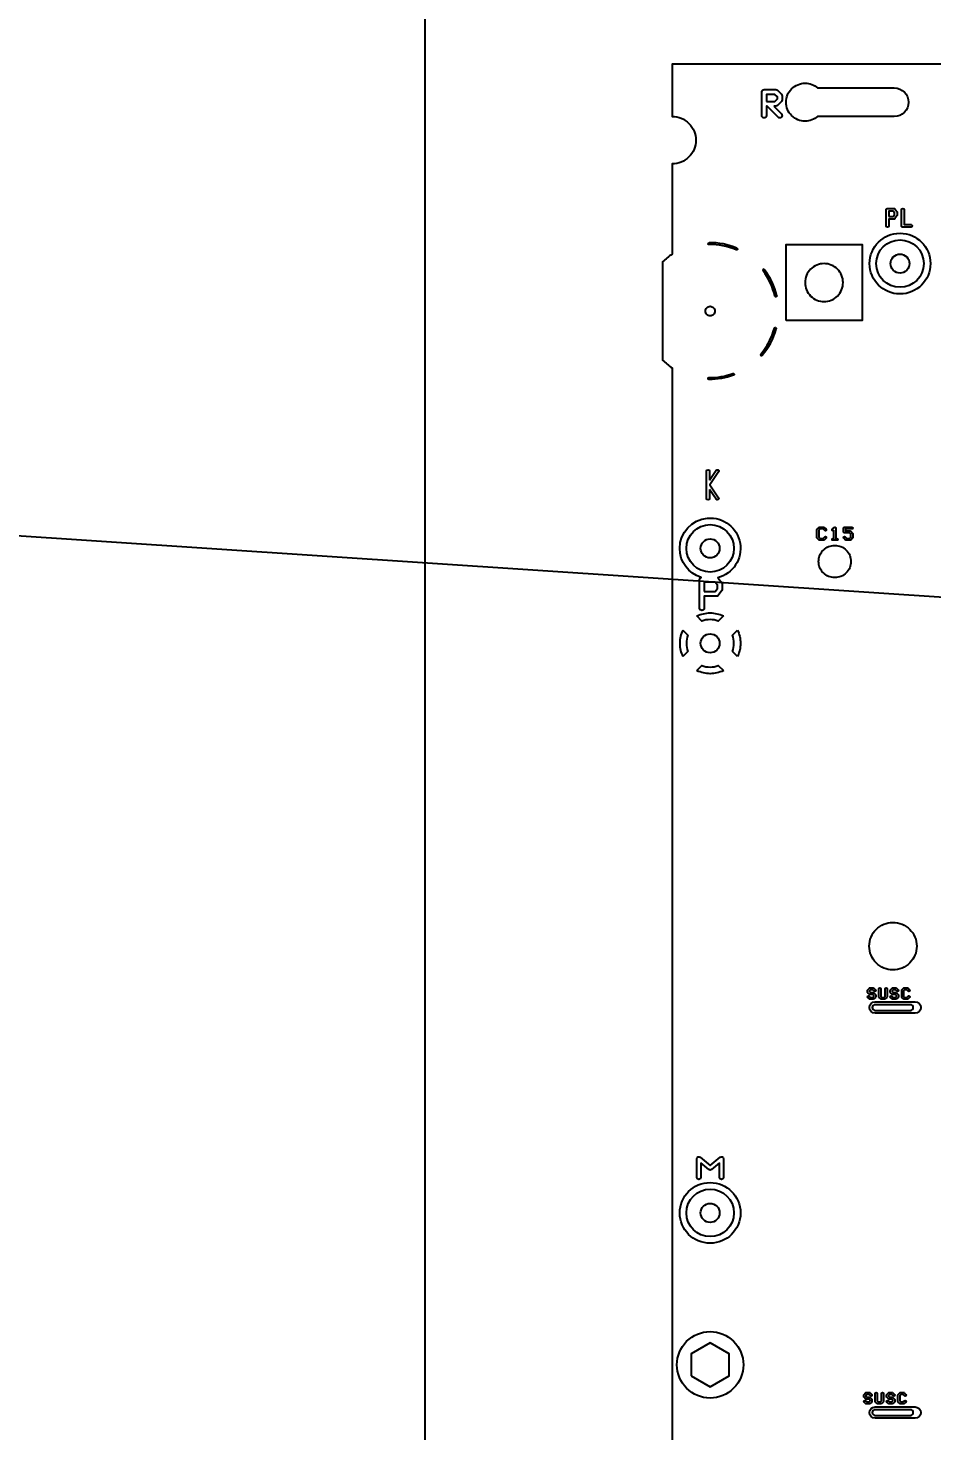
# Model space of a CAD drawing. Extents: x 2864 to 3941, y 2420 to 3182.
# Drawn here: x 2999.2 to 3046.8, y 2969.3 to 3043.1 of the extents above; entities that cross this region are included whole.
import ezdxf

# ---------------------------------------------------------------- set-up
doc = ezdxf.new("R2010")
doc.units = 0
doc.layers.get('Defpoints').update_dxf_attribs({"lineweight": 0})
doc.layers.add('ttr1_panel_layer3', color=7, linetype='Continuous')
doc.layers.add('尺寸線', color=3, linetype='Continuous', lineweight=0)
doc.styles.get("Standard").update_dxf_attribs({"font": 'simplex.shx', "height": 2.7})
doc.dimstyles.get("Standard").update_dxf_attribs({"dimtxt": 6, "dimasz": 0.18, "dimexe": 0.18, "dimexo": 0.0625, "dimgap": 0.09, "dimtad": 0, "dimtih": 1, "dimtoh": 1, "dimdec": 4, "dimzin": 0, "dimdsep": 46, "dimtxsty": 'Standard', "dimcen": 0.09, "dimadec": 0, "dimazin": 0, "dimtfac": 1, "dimtdec": 4, "dimtofl": 0, "dimtmove": 0, "dimatfit": 3, "dimfxl": 0, "dimtolj": 1, "dimtzin": 0, "dimarcsym": 0})

# ---------------------------------------------------------------- blocks, each defined once
blk = doc.blocks.new('*D1')
at = {"layer": 'Defpoints', "color": 0, "linetype": 'Continuous'}
for p in [(2953.877, 3019.372), (3072.244, 3011.506), (3048.163, 2649.108)]:
    blk.add_point(p, dxfattribs=at)
at = {"layer": '尺寸線', "color": 0, "linetype": 'Continuous', "lineweight": -2}
for p, q in [((2953.865, 3019.192), (2942.399, 2846.629)), ((3072.181, 3011.511), (2953.698, 3019.384)), ((2929.809, 2657.153), (2942.208, 2843.749)), ((3048.1, 2649.112), (2929.617, 2656.985))]:
    blk.add_line(p, q, dxfattribs=at)
at = {"layer": '尺寸線', "color": 0, "linetype": 'Continuous'}
for points in [[(2953.895, 3019.19), (2953.835, 3019.194), (2953.877, 3019.372)], [(2929.779, 2657.155), (2929.838, 2657.151), (2929.797, 2656.973)]]:
    blk.add_solid(points, dxfattribs=at)
at = {"layer": '尺寸線', "color": 0, "linetype": 'Continuous', "insert": (2942.303, 2845.189), "char_height": 2.7, "attachment_point": 5}
blk.add_mtext('\\A1;363.1976', dxfattribs=at)

msp = doc.modelspace()

# ---------------------------------------------------------------- linework, layer by layer
at = {"layer": 'ttr1_panel_layer3'}
msp.add_line((3036.60103, 3010.04528), (3036.33444, 3010.31186), dxfattribs=at)
at = {"layer": 'ttr1_panel_layer3', "linetype": 'Continuous'}
for points in [[(3019.16107, 2615.54278, -1), (3019.16107, 2615.94278), (3020.16107, 2615.94278), (3020.16107, 2630.24278), (3020.16107, 2835.54278), (3019.16107, 2835.54278, -1), (3019.16107, 2835.94278), (3020.16107, 2835.94278), (3020.16107, 3041.24278), (3020.16107, 3055.54278), (3019.16107, 3055.54278, -1), (3019.16107, 3055.94278), (3020.16107, 3055.94278), (3020.16107, 3077.24278), (3033.16107, 3077.24278), (3287.16107, 3077.24278), (3300.16107, 3077.24278), (3300.16107, 3055.94278), (3301.16107, 3055.94278, -1), (3301.16107, 3055.54278), (3300.16107, 3055.54278), (3300.16107, 3041.24278)], [(3287.16107, 3041.24278), (3033.16107, 3041.24278), (3033.16107, 3038.49278, -0.414215), (3034.41107, 3037.24278, -0.414215), (3033.16107, 3035.99278), (3033.16107, 3031.2361, 0.044688), (3032.66107, 3030.83314), (3032.66107, 3025.65241, 0.044688), (3033.16107, 3025.24945), (3033.16107, 2838.7361, 0.044688), (3032.66107, 2838.33314), (3032.66107, 2833.15241, 0.044688), (3033.16107, 2832.74945), (3033.16107, 2651.2361, 0.044688)], [(3037.87707, 3038.53985), (3037.87707, 3039.16071), (3037.87707, 3039.78157, -0.414226), (3038.00207, 3039.90657), (3038.62293, 3039.90657, -0.200077), (3038.7117, 3039.86957), (3038.91788, 3039.66339, -0.200077), (3038.95488, 3039.57461), (3038.95488, 3039.36766, -0.200077), (3038.91788, 3039.27889), (3038.7117, 3039.07271, -0.200077), (3038.62293, 3039.03571), (3038.5108, 3039.03571)], [(3038.5108, 3039.03571), (3038.91827, 3038.62823, -1), (3038.7415, 3038.45146), (3038.15725, 3039.03571), (3038.12707, 3039.03571), (3038.12707, 3038.53985, -1), (3037.87707, 3038.53985)], [(3036.56951, 3031.55582, -1), (3036.53039, 3031.46379, 0.104909), (3035.10462, 3031.74233, -1), (3035.10301, 3031.84231)], [(3038.669, 3029.05172, -1), (3038.57156, 3029.02925, 0.106282), (3037.94699, 3030.36142)], [(3037.83063, 3025.97929, 0.111014), (3038.54251, 3027.33952, -1), (3038.63912, 3027.31371)], [(3034.97374, 3018.37163), (3034.97374, 3019.81203, -1), (3035.12374, 3019.81203), (3035.12374, 3019.33268)], [(3035.12374, 3019.33268), (3035.48369, 3019.85461, -1), (3035.60717, 3019.76945), (3035.13984, 3019.09183), (3035.60717, 3018.41421, -1), (3035.48369, 3018.32905), (3035.12374, 3018.85098)], [(3035.12374, 3018.85098), (3035.12374, 3018.37163, -1), (3034.97374, 3018.37163)], [(3041.68042, 3016.69391), (3041.66644, 3016.67992, -1), (3041.59573, 3016.75063)], [(3041.73042, 3016.16859), (3041.63109, 3016.16859, -1), (3041.63109, 3016.26859), (3041.68042, 3016.26859), (3041.68042, 3016.69391)], [(3041.59573, 3016.75063), (3041.69491, 3016.84982, -0.669786), (3041.78042, 3016.81462), (3041.78042, 3016.26859), (3041.82976, 3016.26859, -1), (3041.82976, 3016.16859), (3041.73042, 3016.16859)], [(3034.46356, 3012.18274, -0.113254), (3035.16107, 3012.34278, -0.113254), (3035.85857, 3012.18274)], [(3035.85857, 3012.18274), (3035.59198, 3011.91615, 0.088223), (3035.16107, 3011.99278, 0.088221), (3034.73015, 3011.91615), (3034.46356, 3012.18274)], [(3033.7211, 3011.44028), (3033.98769, 3011.17369, 0.088223), (3033.91107, 3010.74278, 0.088221), (3033.98769, 3010.31186), (3033.7211, 3010.04528)], [(3036.33444, 3010.31186, 0.088223), (3036.41107, 3010.74278, 0.088221), (3036.33444, 3011.17369), (3036.60103, 3011.44028)], [(3036.60103, 3011.44028, -0.113254), (3036.76107, 3010.74278, -0.113254), (3036.60103, 3010.04528)], [(3034.46356, 3009.30282), (3034.73015, 3009.5694, 0.088223), (3035.16107, 3009.49278, 0.088221), (3035.59198, 3009.5694), (3035.85857, 3009.30282)], [(3035.85857, 3009.30282, -0.113255), (3035.16107, 3009.14278, -0.113253), (3034.46356, 3009.30282)], [(3034.46744, 2982.6054), (3034.46744, 2983.59878, -0.63678), (3034.63165, 2983.67544), (3035.16346, 2983.23226), (3035.69528, 2983.67544, -0.63678), (3035.85949, 2983.59878), (3035.85949, 2982.6054, -1), (3035.65949, 2982.6054), (3035.65949, 2983.38527)], [(3034.66744, 2983.38527), (3034.66744, 2982.6054, -1), (3034.46744, 2982.6054)], [(3035.65949, 2983.38527), (3035.22748, 2983.02527, -0.362064), (3035.09945, 2983.02527), (3034.66744, 2983.38527)]]:
    msp.add_lwpolyline(points, format="xyb", dxfattribs=at)
for points in [[(3039.16107, 3039.24278, -0.414216), (3040.16107, 3040.24278, -0.182679), (3040.8225, 3039.99278), (3044.86107, 3039.99278, -1), (3044.86107, 3038.49278), (3040.8225, 3038.49278, -0.182679), (3040.16107, 3038.24278, -0.414216)], [(3044.43414, 3032.72636), (3044.43414, 3033.15351), (3044.43414, 3033.58066, -0.414239), (3044.50414, 3033.65066), (3044.83162, 3033.65066, -0.234442), (3044.88748, 3033.62328), (3044.99675, 3033.48089, -0.166397), (3045.01122, 3033.43794), (3045.01122, 3033.29622, -0.166398), (3044.99675, 3033.25327), (3044.88748, 3033.11089, -0.234442), (3044.83162, 3033.08351), (3044.57414, 3033.08351), (3044.57414, 3032.72636, -1)], [(3045.23414, 3032.72636), (3045.23414, 3033.58066, -1), (3045.37414, 3033.58066), (3045.37414, 3032.79636), (3045.74122, 3032.79636, -1), (3045.74122, 3032.65636), (3045.30414, 3032.65636, -0.414239)], [(3044.66107, 3030.74278, -0.414217), (3045.16107, 3031.24278, -0.414217), (3045.66107, 3030.74278, -0.414217), (3045.16107, 3030.24278, -0.414217)], [(3040.16107, 3029.74278, 0.414216), (3041.16107, 3028.74278, 0.414216), (3042.16107, 3029.74278, 0.414216), (3041.16107, 3030.74278, 0.414216)], [(3034.91107, 3028.24278, -0.414222), (3035.16107, 3028.49278, -0.414222), (3035.41107, 3028.24278, -0.414222), (3035.16107, 3027.99278, -0.414222)], [(3035.0982, 3024.64333, -1), (3035.09994, 3024.74332, 0.091818), (3036.35717, 3024.95351, -1), (3036.39134, 3024.85953, -0.091818)], [(3033.56107, 3015.74278, -2.041138), (3035.55911, 3014.19308, -0.065988), (3035.58209, 3014.16966), (3035.7697, 3013.92121, -0.163746), (3035.79512, 3013.84565), (3035.79512, 3013.59419, -0.163734), (3035.7697, 3013.51863), (3035.58209, 3013.27018, -0.23584), (3035.48216, 3013.22027), (3034.85532, 3013.22027), (3034.85532, 3012.59597, -1), (3034.60532, 3012.59597), (3034.60532, 3013.34527), (3034.60532, 3014.09457, -0.323918), (3034.69125, 3014.21331, -0.329387)], [(3034.66107, 3015.74278, -0.414217), (3035.16107, 3016.24278, -0.414217), (3035.66107, 3015.74278, -0.414217), (3035.16107, 3015.24278, -0.414217)], [(3040.78175, 3016.31793), (3040.78175, 3016.71528, -0.200121), (3040.79655, 3016.75079), (3040.89558, 3016.84982, -0.200121), (3040.93109, 3016.86462), (3041.12976, 3016.86462, -0.200121), (3041.16527, 3016.84982), (3041.26445, 3016.75063, -1), (3041.19374, 3016.67992), (3041.10905, 3016.76462), (3040.9518, 3016.76462), (3040.88175, 3016.69457), (3040.88175, 3016.33864), (3040.9518, 3016.26859), (3041.10905, 3016.26859), (3041.19374, 3016.35328, -1), (3041.26445, 3016.28257), (3041.16527, 3016.18339, -0.200121), (3041.12976, 3016.16859), (3040.93109, 3016.16859, -0.200121), (3040.89558, 3016.18339), (3040.79655, 3016.28242, -0.200121)], [(3042.18175, 3016.61594), (3042.18175, 3016.81462, -0.414253), (3042.23175, 3016.86462), (3042.6291, 3016.86462, -1), (3042.6291, 3016.76462), (3042.28175, 3016.76462), (3042.28175, 3016.66594), (3042.52976, 3016.66594, -0.200121), (3042.56527, 3016.65114), (3042.6643, 3016.55211, -0.200121), (3042.6791, 3016.5166), (3042.6791, 3016.31793, -0.200121), (3042.6643, 3016.28242), (3042.56527, 3016.18339, -0.200121), (3042.52976, 3016.16859), (3042.33109, 3016.16859, -0.200121), (3042.29558, 3016.18339), (3042.19639, 3016.28257, -1), (3042.2671, 3016.35328), (3042.3518, 3016.26859), (3042.50905, 3016.26859), (3042.5791, 3016.33864), (3042.5791, 3016.49589), (3042.50905, 3016.56594), (3042.23175, 3016.56594, -0.414253)], [(3040.87518, 3015.05195, -0.414215), (3041.72518, 3015.90195, -0.414215), (3042.57518, 3015.05195, -0.414215), (3041.72518, 3014.20195, -0.414215)], [(3034.66107, 3010.74278, -0.414217), (3035.16107, 3011.24278, -0.414217), (3035.66107, 3010.74278, -0.414217), (3035.16107, 3010.24278, -0.414217)], [(3043.53994, 2994.79199, -0.414215), (3044.78994, 2996.04199, -0.414215), (3046.03994, 2994.79199, -0.414215), (3044.78994, 2993.54199, -0.414215)], [(3043.44824, 2992.37718), (3043.44824, 2992.45997, -0.200121), (3043.46304, 2992.49548), (3043.54551, 2992.57795, -0.200121), (3043.58102, 2992.59275), (3043.74658, 2992.59275, -0.200121), (3043.78209, 2992.57795), (3043.86472, 2992.49532, -1), (3043.79401, 2992.42461), (3043.72587, 2992.49275), (3043.60173, 2992.49275), (3043.54824, 2992.43926), (3043.54824, 2992.39789), (3043.60173, 2992.3444), (3043.74658, 2992.3444, -0.200121), (3043.78209, 2992.3296), (3043.86456, 2992.24713, -0.200121), (3043.87936, 2992.21162), (3043.87936, 2992.12884, -0.200121), (3043.86456, 2992.09333), (3043.78209, 2992.01086, -0.200121), (3043.74658, 2991.99606), (3043.58102, 2991.99606, -0.200121), (3043.54551, 2992.01086), (3043.46288, 2992.09348, -1), (3043.53359, 2992.16419), (3043.60173, 2992.09606), (3043.72587, 2992.09606), (3043.77936, 2992.14955), (3043.77936, 2992.19091), (3043.72587, 2992.2444), (3043.58102, 2992.2444, -0.200121), (3043.54551, 2992.2592), (3043.46304, 2992.34167, -0.200121)], [(3044.04824, 2992.12884), (3044.04824, 2992.54275, -1), (3044.14824, 2992.54275), (3044.14824, 2992.14955), (3044.20173, 2992.09606), (3044.32587, 2992.09606), (3044.37936, 2992.14955), (3044.37936, 2992.54275, -1), (3044.47936, 2992.54275), (3044.47936, 2992.12884, -0.200121), (3044.46456, 2992.09333), (3044.38209, 2992.01086, -0.200121), (3044.34658, 2991.99606), (3044.18102, 2991.99606, -0.200121), (3044.14551, 2992.01086), (3044.06304, 2992.09333, -0.200121)], [(3044.64824, 2992.37718), (3044.64824, 2992.45997, -0.200121), (3044.66304, 2992.49548), (3044.74551, 2992.57795, -0.200121), (3044.78102, 2992.59275), (3044.94658, 2992.59275, -0.200121), (3044.98209, 2992.57795), (3045.06472, 2992.49532, -1), (3044.99401, 2992.42461), (3044.92587, 2992.49275), (3044.80173, 2992.49275), (3044.74824, 2992.43926), (3044.74824, 2992.39789), (3044.80173, 2992.3444), (3044.94658, 2992.3444, -0.200121), (3044.98209, 2992.3296), (3045.06456, 2992.24713, -0.200121), (3045.07936, 2992.21162), (3045.07936, 2992.12884, -0.200121), (3045.06456, 2992.09333), (3044.98209, 2992.01086, -0.200121), (3044.94658, 2991.99606), (3044.78102, 2991.99606, -0.200121), (3044.74551, 2992.01086), (3044.66288, 2992.09348, -1), (3044.73359, 2992.16419), (3044.80173, 2992.09606), (3044.92587, 2992.09606), (3044.97936, 2992.14955), (3044.97936, 2992.19091), (3044.92587, 2992.2444), (3044.78102, 2992.2444, -0.200121), (3044.74551, 2992.2592), (3044.66304, 2992.34167, -0.200121)], [(3045.24824, 2992.12884), (3045.24824, 2992.45997, -0.200121), (3045.26304, 2992.49548), (3045.34551, 2992.57795, -0.200121), (3045.38102, 2992.59275), (3045.54658, 2992.59275, -0.200121), (3045.58209, 2992.57795), (3045.66472, 2992.49532, -1), (3045.59401, 2992.42461), (3045.52587, 2992.49275), (3045.40173, 2992.49275), (3045.34824, 2992.43926), (3045.34824, 2992.14955), (3045.40173, 2992.09606), (3045.52587, 2992.09606), (3045.59401, 2992.16419, -1), (3045.66472, 2992.09348), (3045.58209, 2992.01086, -0.200121), (3045.54658, 2991.99606), (3045.38102, 2991.99606, -0.200121), (3045.34551, 2992.01086), (3045.26304, 2992.09333, -0.200121)], [(3043.85001, 2991.25947, -1), (3043.85001, 2991.85947), (3045.9553, 2991.85947, -1), (3045.9553, 2991.25947)], [(3043.85001, 2991.40947), (3045.70747, 2991.40947, 1), (3045.70747, 2991.70947), (3043.85001, 2991.70947, 1)], [(3034.66107, 2980.74278, -0.414217), (3035.16107, 2981.24278, -0.414217), (3035.66107, 2980.74278, -0.414217), (3035.16107, 2980.24278, -0.414217)], [(3033.41107, 2972.74278, -0.414215), (3035.16107, 2974.49278, -0.414215), (3036.91107, 2972.74278, -0.414215), (3035.16107, 2970.99278, -0.414215)], [(3043.2537, 2971.06429), (3043.2537, 2971.14708, -0.200121), (3043.2685, 2971.18259), (3043.35097, 2971.26506, -0.200121), (3043.38648, 2971.27986), (3043.55205, 2971.27986, -0.200121), (3043.58756, 2971.26506), (3043.67018, 2971.18243, -1), (3043.59947, 2971.11172), (3043.53134, 2971.17986), (3043.40719, 2971.17986), (3043.3537, 2971.12637), (3043.3537, 2971.085), (3043.40719, 2971.03151), (3043.55205, 2971.03151, -0.200121), (3043.58756, 2971.01671), (3043.67003, 2970.93424, -0.200121), (3043.68483, 2970.89873), (3043.68483, 2970.81595, -0.200121), (3043.67003, 2970.78044), (3043.58756, 2970.69797, -0.200121), (3043.55205, 2970.68317), (3043.38648, 2970.68317, -0.200121), (3043.35097, 2970.69797), (3043.26835, 2970.78059, -1), (3043.33906, 2970.8513), (3043.40719, 2970.78317), (3043.53134, 2970.78317), (3043.58483, 2970.83666), (3043.58483, 2970.87802), (3043.53134, 2970.93151), (3043.38648, 2970.93151, -0.200121), (3043.35097, 2970.94631), (3043.2685, 2971.02878, -0.200121)], [(3043.8537, 2970.81595), (3043.8537, 2971.22986, -1), (3043.9537, 2971.22986), (3043.9537, 2970.83666), (3044.00719, 2970.78317), (3044.13134, 2970.78317), (3044.18483, 2970.83666), (3044.18483, 2971.22986, -1), (3044.28483, 2971.22986), (3044.28483, 2970.81595, -0.200121), (3044.27003, 2970.78044), (3044.18756, 2970.69797, -0.200121), (3044.15205, 2970.68317), (3043.98648, 2970.68317, -0.200121), (3043.95097, 2970.69797), (3043.8685, 2970.78044, -0.200121)], [(3044.4537, 2971.06429), (3044.4537, 2971.14708, -0.200121), (3044.4685, 2971.18259), (3044.55097, 2971.26506, -0.200121), (3044.58648, 2971.27986), (3044.75205, 2971.27986, -0.200121), (3044.78756, 2971.26506), (3044.87018, 2971.18243, -1), (3044.79947, 2971.11172), (3044.73134, 2971.17986), (3044.60719, 2971.17986), (3044.5537, 2971.12637), (3044.5537, 2971.085), (3044.60719, 2971.03151), (3044.75205, 2971.03151, -0.200121), (3044.78756, 2971.01671), (3044.87003, 2970.93424, -0.200121), (3044.88483, 2970.89873), (3044.88483, 2970.81595, -0.200121), (3044.87003, 2970.78044), (3044.78756, 2970.69797, -0.200121), (3044.75205, 2970.68317), (3044.58648, 2970.68317, -0.200121), (3044.55097, 2970.69797), (3044.46835, 2970.78059, -1), (3044.53906, 2970.8513), (3044.60719, 2970.78317), (3044.73134, 2970.78317), (3044.78483, 2970.83666), (3044.78483, 2970.87802), (3044.73134, 2970.93151), (3044.58648, 2970.93151, -0.200121), (3044.55097, 2970.94631), (3044.4685, 2971.02878, -0.200121)], [(3045.0537, 2970.81595), (3045.0537, 2971.14708, -0.200121), (3045.0685, 2971.18259), (3045.15097, 2971.26506, -0.200121), (3045.18648, 2971.27986), (3045.35205, 2971.27986, -0.200121), (3045.38756, 2971.26506), (3045.47018, 2971.18243, -1), (3045.39947, 2971.11172), (3045.33134, 2971.17986), (3045.20719, 2971.17986), (3045.1537, 2971.12637), (3045.1537, 2970.83666), (3045.20719, 2970.78317), (3045.33134, 2970.78317), (3045.39947, 2970.8513, -1), (3045.47018, 2970.78059), (3045.38756, 2970.69797, -0.200121), (3045.35205, 2970.68317), (3045.18648, 2970.68317, -0.200121), (3045.15097, 2970.69797), (3045.0685, 2970.78044, -0.200121)], [(3043.85001, 2969.92347, -1), (3043.85001, 2970.52347), (3045.9553, 2970.52347, -1), (3045.9553, 2969.92347)], [(3043.85001, 2970.07347), (3045.70747, 2970.07347, 1), (3045.70747, 2970.37347), (3043.85001, 2970.37347, 1)]]:
    msp.add_lwpolyline(points, format="xyb", close=True, dxfattribs=at)
for points in [[(3038.12707, 3039.28571), (3038.57115, 3039.28571), (3038.70488, 3039.41944), (3038.70488, 3039.52284), (3038.57115, 3039.65657), (3038.12707, 3039.65657)], [(3044.57414, 3033.22351), (3044.79743, 3033.22351), (3044.87122, 3033.31966), (3044.87122, 3033.41451), (3044.79743, 3033.51066), (3044.57414, 3033.51066)], [(3039.16107, 3027.74278), (3039.16107, 3031.74278), (3043.16107, 3031.74278), (3043.16107, 3027.74278)], [(3034.85532, 3013.47027), (3035.41992, 3013.47027), (3035.54512, 3013.63608), (3035.54512, 3013.80376), (3035.41992, 3013.96957), (3034.85532, 3013.96957)], [(3034.16107, 2972.16543), (3035.16107, 2971.58808), (3036.16107, 2972.16543), (3036.16107, 2973.32013), (3035.16107, 2973.89748), (3034.16107, 2973.32013)]]:
    msp.add_lwpolyline(points, close=True, dxfattribs=at)
at = {"layer": 'ttr1_panel_layer3'}
for centre, radius in [((3045.16107, 3030.74278), 1.6), ((3045.16107, 3030.74278), 1.25), ((3035.16107, 3015.74278), 1.25), ((3035.16107, 2980.74278), 1.6), ((3035.16107, 2980.74278), 1.25)]:
    msp.add_circle(centre, radius, dxfattribs=at)
for centre, radius, start, end in [((3035.16106, 3028.24278), 3.6, 66.968544, 90.923896), ((3037.98679, 3030.39168), 0.05, 37.250344, 217.250344), ((3035.16106, 3028.24277), 3.60001, 12.985667, 37.252198), ((3035.16106, 3028.24278), 3.6, 319.705803, 345.044061), ((3037.86877, 3025.94695), 0.05, 139.70695, 319.70695), ((3035.16107, 3010.74278), 1.6, 154.154989, 180.000042), ((3035.16107, 3010.74278), 1.6, 179.999958, 205.845011)]:
    msp.add_arc(centre, radius, start, end, dxfattribs=at)

# ---------------------------------------------------------------- dimensions: what is measured, and where the dimension line sits
at = {"layer": '尺寸線', "linetype": 'Continuous'}
dim = msp.add_linear_dim(base=(2953.87736, 3019.37169), p1=(3048.1628, 2649.10801), p2=(3072.24359, 3011.50645), angle=86.198377, dimstyle='Standard', dxfattribs=at)
dim.commit()
dim.dimension.update_dxf_attribs({"geometry": '*D1', "text_midpoint": (2942.3032, 2845.1889), "dimtype": 161})

doc.saveas('drawing.dxf')
